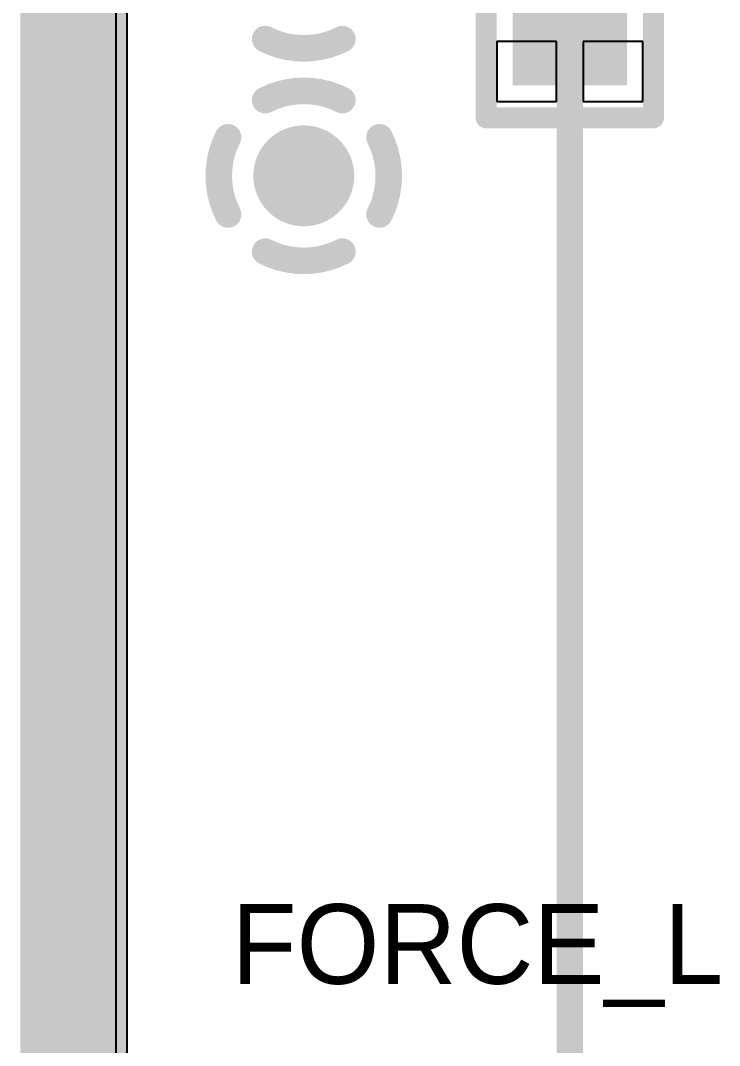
# Model space of a CAD drawing. Header units: millimetres. Extents: x 6.83 to 16.18, y 4.59 to 12.3.
# Drawn here: x 7.0886 to 7.3517, y 5.9413 to 6.3271 of the extents above; entities that cross this region are included whole.
import ezdxf

# ---------------------------------------------------------------- set-up
doc = ezdxf.new("R2010")
doc.units = ezdxf.units.MM
doc.header["$MEASUREMENT"] = 0
for name, color, linetype in [('BottomLayer', 5, 'Continuous'), ('BottomSolder', 6, 'Continuous'), ('InternalPlane1', 76, 'Continuous'), ('InternalPlane2', 16, 'Continuous'), ('KeepOutLayer', 6, 'Continuous'), ('Mechanical1', 6, 'Continuous'), ('MultiLayer', 9, 'Continuous'), ('TopLayer', 1, 'Continuous'), ('TopOverlay', 2, 'Continuous'), ('TopPaste', 8, 'Continuous'), ('TopSolder', 216, 'Continuous'), ('ViaHoleLayer', 16, 'Continuous')]:
    doc.layers.add(name, color=color, linetype=linetype)

# ---------------------------------------------------------------- blocks, each defined once
blk = doc.blocks.new('0603_223')
at = {"layer": 'TopLayer'}
for points in [[(0.02175, -0.04726), (0.02175, -0.01226), (-0.01325, -0.04726), (-0.01325, -0.01226)], [(0.02175, -0.11026), (0.02175, -0.07526), (-0.01325, -0.11026), (-0.01325, -0.07526)]]:
    blk.add_solid(points, dxfattribs=at)
at = {"layer": 'TopOverlay', "const_width": 0.00787}
for points in [[(-0.02724, 0.00394), (-0.02724, -0.12598)], [(0.03575, 0.00394), (-0.02724, 0.00394)], [(0.03575, 0.00394), (0.03575, -0.12598)], [(0.03575, -0.12598), (-0.02724, -0.12598)]]:
    blk.add_lwpolyline(points, dxfattribs=at)
at = {"layer": 'TopOverlay', "const_width": 0.00394}
for points in [[(-0.02921, 0.00394, 1), (-0.02528, 0.00394, 1)], [(-0.02921, 0.00394, 1), (-0.02528, 0.00394, 1)], [(0.03378, 0.00394, 1), (0.03772, 0.00394, 1)], [(0.03378, 0.00394, 1), (0.03772, 0.00394, 1)], [(-0.02921, -0.12598, 1), (-0.02528, -0.12598, 1)], [(-0.02921, -0.12598, 1), (-0.02528, -0.12598, 1)], [(0.03378, -0.12598, 1), (0.03772, -0.12598, 1)], [(0.03378, -0.12598, 1), (0.03772, -0.12598, 1)]]:
    blk.add_lwpolyline(points, format="xyb", close=True, dxfattribs=at)
at = {"layer": 'TopPaste'}
for points in [[(0.02175, -0.04726), (0.02175, -0.01226), (-0.01325, -0.04726), (-0.01325, -0.01226)], [(0.02175, -0.11026), (0.02175, -0.07526), (-0.01325, -0.11026), (-0.01325, -0.07526)]]:
    blk.add_solid(points, dxfattribs=at)
at = {"layer": 'TopSolder'}
for points in [[(0.02575, -0.05126), (0.02575, -0.00826), (-0.01725, -0.05126), (-0.01725, -0.00826)], [(0.02575, -0.11426), (0.02575, -0.07126), (-0.01725, -0.11426), (-0.01725, -0.07126)]]:
    blk.add_solid(points, dxfattribs=at)

msp = doc.modelspace()

# ---------------------------------------------------------------- linework, layer by layer
at = {"layer": 'BottomLayer'}
msp.add_line((7.12465, 4.85627), (7.12465, 7.99131), dxfattribs=at)
at = {"layer": 'BottomLayer', "const_width": 0.015}
msp.add_lwpolyline([(7.18776, 6.26867, 1), (7.20276, 6.26867, 1)], format="xyb", close=True, dxfattribs=at)
at = {"layer": 'BottomSolder', "const_width": 0.019}
msp.add_lwpolyline([(7.18576, 6.26867, 1), (7.20476, 6.26867, 1)], format="xyb", close=True, dxfattribs=at)
at = {"layer": 'InternalPlane1'}
msp.add_line((7.12874, 4.86108), (7.12874, 12.25789), dxfattribs=at)
at = {"layer": 'InternalPlane1', "const_width": 0.04}
msp.add_lwpolyline([(7.10864, 4.84098), (7.10864, 12.27799)], dxfattribs=at)
at = {"layer": 'InternalPlane1', "const_width": 0.01}
for points in [[(7.20979, 6.32015, -0.240079), (7.18073, 6.32015)], [(7.18073, 6.29718, -0.240079), (7.20979, 6.29718)], [(7.16675, 6.25414, -0.240079), (7.16675, 6.28319)], [(7.22377, 6.28319, -0.240079), (7.22377, 6.25414)], [(7.20979, 6.24015, -0.240079), (7.18073, 6.24015)]]:
    msp.add_lwpolyline(points, format="xyb", dxfattribs=at)
at = {"layer": 'InternalPlane1', "const_width": 0.005}
for points in [[(7.17823, 6.32015, 1), (7.18323, 6.32015, 1)], [(7.20728, 6.32015, 1), (7.21228, 6.32015, 1)], [(7.17823, 6.29718, 1), (7.18323, 6.29718, 1)], [(7.20728, 6.29718, 1), (7.21228, 6.29718, 1)], [(7.16425, 6.28319, 1), (7.16925, 6.28319, 1)], [(7.22127, 6.28319, 1), (7.22627, 6.28319, 1)], [(7.16425, 6.25414, 1), (7.16925, 6.25414, 1)], [(7.22127, 6.25414, 1), (7.22627, 6.25414, 1)], [(7.17823, 6.24015, 1), (7.18323, 6.24015, 1)], [(7.20728, 6.24015, 1), (7.21228, 6.24015, 1)]]:
    msp.add_lwpolyline(points, format="xyb", close=True, dxfattribs=at)
at = {"layer": 'InternalPlane2'}
msp.add_line((7.12874, 4.86108), (7.12874, 12.25789), dxfattribs=at)
at = {"layer": 'InternalPlane2', "const_width": 0.04}
msp.add_lwpolyline([(7.10864, 4.84098), (7.10864, 12.27799)], dxfattribs=at)
at = {"layer": 'InternalPlane2', "const_width": 0.01}
for points in [[(7.20979, 6.32015, -0.240079), (7.18073, 6.32015)], [(7.18073, 6.29718, -0.240079), (7.20979, 6.29718)], [(7.16675, 6.25414, -0.240079), (7.16675, 6.28319)], [(7.22377, 6.28319, -0.240079), (7.22377, 6.25414)], [(7.20979, 6.24015, -0.240079), (7.18073, 6.24015)]]:
    msp.add_lwpolyline(points, format="xyb", dxfattribs=at)
at = {"layer": 'InternalPlane2', "const_width": 0.005}
for points in [[(7.17823, 6.32015, 1), (7.18323, 6.32015, 1)], [(7.20728, 6.32015, 1), (7.21228, 6.32015, 1)], [(7.17823, 6.29718, 1), (7.18323, 6.29718, 1)], [(7.20728, 6.29718, 1), (7.21228, 6.29718, 1)], [(7.16425, 6.28319, 1), (7.16925, 6.28319, 1)], [(7.22127, 6.28319, 1), (7.22627, 6.28319, 1)], [(7.16425, 6.25414, 1), (7.16925, 6.25414, 1)], [(7.22127, 6.25414, 1), (7.22627, 6.25414, 1)], [(7.17823, 6.24015, 1), (7.18323, 6.24015, 1)], [(7.20728, 6.24015, 1), (7.21228, 6.24015, 1)]]:
    msp.add_lwpolyline(points, format="xyb", close=True, dxfattribs=at)
at = {"layer": 'KeepOutLayer', "const_width": 0.01}
msp.add_lwpolyline([(7.10936, 4.84067), (7.10936, 12.27767)], dxfattribs=at)
at = {"layer": 'Mechanical1', "const_width": 0.01}
msp.add_lwpolyline([(7.10936, 4.84067), (7.10936, 12.27767)], dxfattribs=at)
at = {"layer": 'MultiLayer', "const_width": 0.015}
msp.add_lwpolyline([(7.18776, 6.26867, 1), (7.20276, 6.26867, 1)], format="xyb", close=True, dxfattribs=at)
at = {"layer": 'TopLayer'}
for p, q in [((7.12465, 5.21029), (7.12465, 7.99131)), ((7.29038, 6.31921), (7.26788, 6.31921)), ((7.26788, 6.31921), (7.26788, 6.29671)), ((7.29038, 6.29671), (7.29038, 6.31921)), ((7.32288, 6.31921), (7.30038, 6.31921)), ((7.30038, 6.31921), (7.30038, 6.29671)), ((7.32288, 6.29671), (7.32288, 6.31921)), ((7.26788, 6.29671), (7.29038, 6.29671)), ((7.30038, 6.29671), (7.32288, 6.29671))]:
    msp.add_line(p, q, dxfattribs=at)
at = {"layer": 'TopLayer', "const_width": 0.01}
msp.add_lwpolyline([(7.29538, 5.77223), (7.29538, 6.32421)], dxfattribs=at)
at = {"layer": 'TopLayer'}
for points, const_width in [([(7.29288, 6.32421, 1), (7.29788, 6.32421, 1)], 0.005), ([(7.18776, 6.26867, 1), (7.20276, 6.26867, 1)], 0.015)]:
    msp.add_lwpolyline(points, format="xyb", close=True, dxfattribs=dict(at, const_width=const_width))
at = {"layer": 'TopSolder', "const_width": 0.019}
msp.add_lwpolyline([(7.18576, 6.26867, 1), (7.20476, 6.26867, 1)], format="xyb", close=True, dxfattribs=at)
at = {"layer": 'ViaHoleLayer', "const_width": 0.007}
msp.add_lwpolyline([(7.19176, 6.26867, 1), (7.19876, 6.26867, 1)], format="xyb", close=True, dxfattribs=at)

# ---------------------------------------------------------------- block references
at = {"rotation": 180}
msp.add_blockref('0603_223', (7.29963, 6.29445), dxfattribs=at)

# ---------------------------------------------------------------- texts
at = {"layer": 'TopOverlay'}
msp.add_text('FORCE_L', height=0.03, dxfattribs=at).set_placement((7.16803, 5.96451))

doc.saveas('drawing.dxf')
